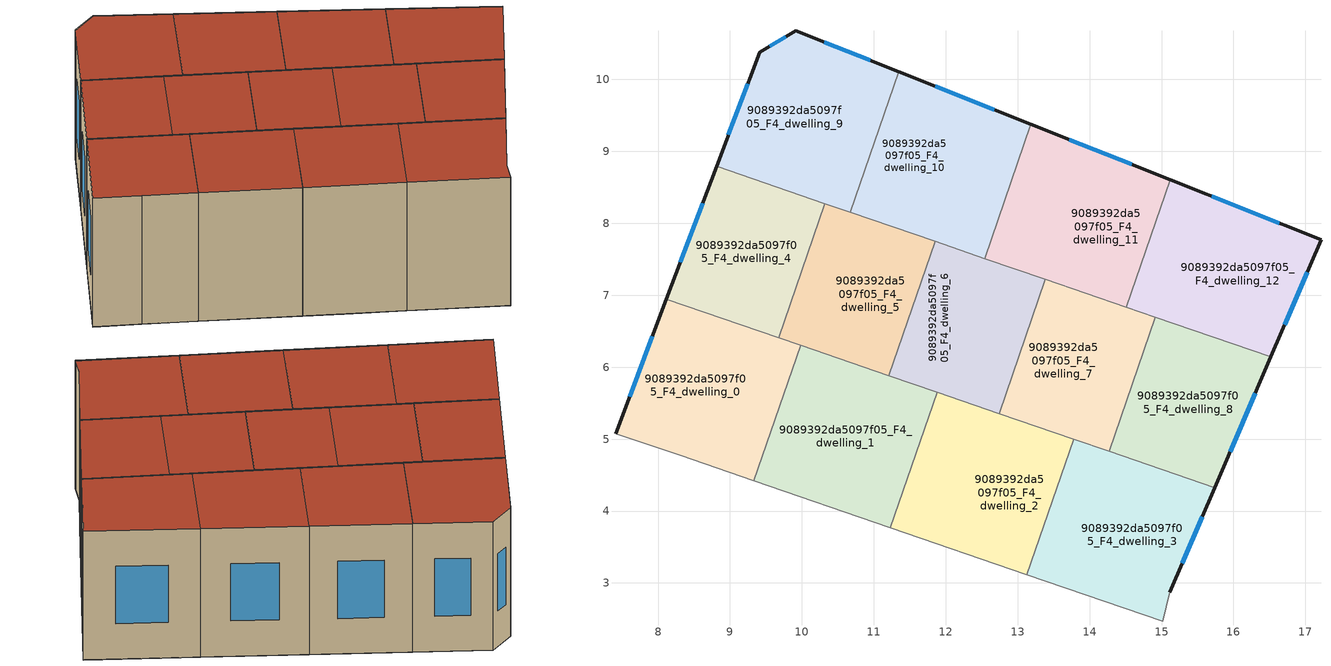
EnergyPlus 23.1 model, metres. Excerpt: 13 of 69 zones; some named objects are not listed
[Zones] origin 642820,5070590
9089392da5097f05_F4_dwelling_0
 floor to 9089392da5097f05_F3_dwelling_0 (EU_floor_Construction): 8.96,4.55 9.6,6.43 8.12,6.95 7.41,5.07 8.31,4.77 z12
 floor to 9089392da5097f05_F3_dwelling_1 (EU_floor_Construction): 9.33,4.42 9.98,6.3 9.6,6.43 8.96,4.55 z12
 wall outside (EU_wall_Construction): 7.41,5.07 8.12,6.95 z12:15
 wall adiabatic (EU_wall_Construction): 9.33,4.42 8.31,4.77 7.41,5.07 z12:15
 wall to 9089392da5097f05_F4_dwelling_1 (EU_wall_Construction): 9.98,6.3 9.33,4.42 z12:15
 wall to 9089392da5097f05_F4_dwelling_4 (EU_wall_Construction): 8.12,6.95 9.68,6.41 z12:15
 wall to 9089392da5097f05_F4_dwelling_5 (EU_wall_Construction): 9.68,6.41 9.98,6.31 z12:15
 window (EU_Window_Construction): 7.61,5.59 7.92,6.43 z12.83:14.17
 roof outside (EU_roof_Construction): 9.98,6.3 9.33,4.42 8.31,4.77 7.41,5.07 8.12,6.95 z15
9089392da5097f05_F4_dwelling_1
 floor adiabatic (EU_floor_Construction): 11.23,3.77 11.88,5.65 9.98,6.3 9.33,4.42 z12
 wall to 9089392da5097f05_F4_dwelling_2 (EU_wall_Construction): 11.88,5.65 11.23,3.77 z12:15
 wall adiabatic (EU_wall_Construction): 11.23,3.77 9.33,4.42 z12:15
 wall to 9089392da5097f05_F4_dwelling_5 (EU_wall_Construction): 9.98,6.3 11.21,5.88 z12:15
 wall to 9089392da5097f05_F4_dwelling_6 (EU_wall_Construction): 11.21,5.88 11.88,5.65 z12:15
 roof outside (EU_roof_Construction): 11.88,5.65 11.23,3.77 9.33,4.42 9.98,6.3 z15
9089392da5097f05_F4_dwelling_10
 floor to 9089392da5097f05_F3_dwelling_10 (EU_floor_Construction): 11.79,7.77 12.44,9.67 11.34,10.11 10.67,8.15 z12
 floor to 9089392da5097f05_F3_dwelling_11 (EU_floor_Construction): 12.54,7.51 13.18,9.37 12.44,9.67 11.79,7.77 z12
 wall outside (EU_wall_Construction): 11.34,10.11 13.19,9.38 z12:15
 wall to 9089392da5097f05_F4_dwelling_9 (EU_wall_Construction): 10.67,8.15 11.34,10.11 z12:15
 wall to 9089392da5097f05_F4_dwelling_11 (EU_wall_Construction): 13.19,9.38 12.54,7.51 z12:15
 wall to 9089392da5097f05_F4_dwelling_5 (EU_wall_Construction): 11.85,7.75 10.67,8.15 z12:15
 wall to 9089392da5097f05_F4_dwelling_6 (EU_wall_Construction): 12.54,7.51 11.85,7.75 z12:15
 window (EU_Window_Construction): 11.85,9.9 12.68,9.58 z12.83:14.17
 roof outside (EU_roof_Construction): 13.19,9.38 12.54,7.51 10.67,8.15 11.34,10.11 z15
9089392da5097f05_F4_dwelling_11
 floor to 9089392da5097f05_F3_dwelling_12 (EU_floor_Construction): 14.51,6.83 15.12,8.61 13.95,9.07 13.32,7.24 z12
 floor to 9089392da5097f05_F3_dwelling_11 (EU_floor_Construction): 13.32,7.24 13.95,9.07 13.18,9.37 12.54,7.51 z12
 wall outside (EU_wall_Construction): 13.19,9.38 15.12,8.61 z12:15
 wall to 9089392da5097f05_F4_dwelling_12 (EU_wall_Construction): 15.12,8.61 14.51,6.83 z12:15
 wall to 9089392da5097f05_F4_dwelling_7 (EU_wall_Construction): 14.51,6.83 13.38,7.22 z12:15
 wall to 9089392da5097f05_F4_dwelling_6 (EU_wall_Construction): 13.38,7.22 12.54,7.51 z12:15
 window (EU_Window_Construction): 13.72,9.16 14.58,8.82 z12.83:14.17
 roof outside (EU_roof_Construction): 15.12,8.61 14.51,6.83 12.54,7.51 13.19,9.38 z15
9089392da5097f05_F4_dwelling_12
 floor to 9089392da5097f05_F3_dwelling_12 (EU_floor_Construction): 14.91,6.69 15.52,8.45 15.12,8.61 14.51,6.83 z12
 floor to 9089392da5097f05_F3_dwelling_13 (EU_floor_Construction): 16.52,6.14 17.22,7.77 15.52,8.45 14.91,6.69 z12
 wall outside (EU_wall_Construction): 15.12,8.61 17.22,7.77 16.52,6.14 z12:15
 wall to 9089392da5097f05_F4_dwelling_8 (EU_wall_Construction): 16.52,6.14 14.92,6.69 z12:15
 wall to 9089392da5097f05_F4_dwelling_7 (EU_wall_Construction): 14.92,6.69 14.51,6.83 z12:15
 window (EU_Window_Construction): 15.7,8.38 16.64,8 / 17.02,7.32 16.71,6.59 z12.83:14.17
 roof outside (EU_roof_Construction): 17.22,7.77 16.52,6.14 14.51,6.83 15.12,8.61 z15
9089392da5097f05_F4_dwelling_2
 floor to 9089392da5097f05_F3_dwelling_2 (EU_floor_Construction): 11.99,3.51 12.64,5.39 11.88,5.65 11.23,3.77 z12
 floor to 9089392da5097f05_F3_dwelling_3 (EU_floor_Construction): 13.13,3.12 13.78,5 12.64,5.39 11.99,3.51 z12
 wall to 9089392da5097f05_F4_dwelling_3 (EU_wall_Construction): 13.78,5 13.13,3.12 z12:15
 wall adiabatic (EU_wall_Construction): 13.13,3.12 11.23,3.77 z12:15
 wall to 9089392da5097f05_F4_dwelling_7 (EU_wall_Construction): 12.74,5.36 13.78,5 z12:15
 wall to 9089392da5097f05_F4_dwelling_6 (EU_wall_Construction): 11.88,5.65 12.74,5.36 z12:15
 roof outside (EU_roof_Construction): 13.78,5 13.13,3.12 11.23,3.77 11.88,5.65 z15
9089392da5097f05_F4_dwelling_3
 floor to 9089392da5097f05_F3_dwelling_3 (EU_floor_Construction): 13.51,2.99 14.16,4.87 13.78,5 13.13,3.12 z12
 floor to 9089392da5097f05_F3_dwelling_4 (EU_floor_Construction): 15.01,2.47 15.11,2.87 15.74,4.32 14.16,4.87 13.51,2.99 z12
 wall outside (EU_wall_Construction): 15.74,4.32 15.11,2.87 z12:15
 wall adiabatic (EU_wall_Construction): 15.11,2.87 15.01,2.47 13.13,3.12 z12:15
 wall to 9089392da5097f05_F4_dwelling_8 (EU_wall_Construction): 14.27,4.83 15.74,4.32 z12:15
 wall to 9089392da5097f05_F4_dwelling_7 (EU_wall_Construction): 13.78,5 14.27,4.83 z12:15
 window (EU_Window_Construction): 15.57,3.92 15.29,3.27 z12.83:14.17
 roof outside (EU_roof_Construction): 15.74,4.32 15.11,2.87 15.01,2.47 13.13,3.12 13.78,5 z15
9089392da5097f05_F4_dwelling_4
 floor to 9089392da5097f05_F3_dwelling_5 (EU_floor_Construction): 9.68,6.41 10.32,8.28 8.81,8.79 8.12,6.95 z12
 wall outside (EU_wall_Construction): 8.12,6.95 8.81,8.79 z12:15
 wall to 9089392da5097f05_F4_dwelling_5 (EU_wall_Construction): 10.32,8.28 9.68,6.41 z12:15
 wall to 9089392da5097f05_F4_dwelling_9 (EU_wall_Construction): 8.81,8.79 10.32,8.28 z12:15
 window (EU_Window_Construction): 8.31,7.46 8.62,8.28 z12.83:14.17
 roof outside (EU_roof_Construction): 10.32,8.28 9.68,6.41 8.12,6.95 8.81,8.79 z15
9089392da5097f05_F4_dwelling_5
 floor adiabatic (EU_floor_Construction): 11.21,5.88 11.85,7.75 10.7,8.14 10.06,6.28 z12
 floor to 9089392da5097f05_F3_dwelling_5 (EU_floor_Construction): 10.06,6.28 10.7,8.14 10.32,8.28 9.68,6.41 z12
 wall to 9089392da5097f05_F4_dwelling_6 (EU_wall_Construction): 11.85,7.75 11.21,5.88 z12:15
 wall to 9089392da5097f05_F4_dwelling_9 (EU_wall_Construction): 10.32,8.27 10.67,8.15 z12:15
 roof outside (EU_roof_Construction): 11.85,7.75 11.21,5.88 9.68,6.41 10.32,8.28 z15
9089392da5097f05_F4_dwelling_6
 floor to 9089392da5097f05_F3_dwelling_7 (EU_floor_Construction): 12.74,5.36 13.38,7.22 12.62,7.48 11.98,5.62 z12
 floor adiabatic (EU_floor_Construction): 11.98,5.62 12.62,7.48 11.85,7.75 11.21,5.88 z12
 wall to 9089392da5097f05_F4_dwelling_7 (EU_wall_Construction): 13.38,7.22 12.74,5.36 z12:15
 roof outside (EU_roof_Construction): 13.38,7.22 12.74,5.36 11.21,5.88 11.85,7.75 z15
9089392da5097f05_F4_dwelling_7
 floor to 9089392da5097f05_F3_dwelling_8 (EU_floor_Construction): 14.27,4.83 14.92,6.69 14.53,6.83 13.89,4.96 z12
 floor to 9089392da5097f05_F3_dwelling_7 (EU_floor_Construction): 13.89,4.96 14.53,6.83 13.38,7.22 12.74,5.36 z12
 wall to 9089392da5097f05_F4_dwelling_8 (EU_wall_Construction): 14.92,6.69 14.27,4.83 z12:15
 roof outside (EU_roof_Construction): 14.92,6.69 14.27,4.83 12.74,5.36 13.38,7.22 z15
9089392da5097f05_F4_dwelling_8
 floor to 9089392da5097f05_F3_dwelling_8 (EU_floor_Construction): 15.74,4.32 16.52,6.14 14.92,6.69 14.27,4.83 z12
 wall outside (EU_wall_Construction): 16.52,6.14 15.74,4.32 z12:15
 window (EU_Window_Construction): 16.3,5.64 15.95,4.83 z12.83:14.17
 roof outside (EU_roof_Construction): 16.52,6.14 15.74,4.32 14.27,4.83 14.92,6.69 z15
9089392da5097f05_F4_dwelling_9
 floor to 9089392da5097f05_F3_dwelling_9 (EU_floor_Construction): 10.31,8.28 10.99,10.25 9.91,10.68 9.41,10.38 8.81,8.79 z12
 floor to 9089392da5097f05_F3_dwelling_10 (EU_floor_Construction): 10.67,8.15 11.34,10.11 10.99,10.25 10.31,8.28 z12
 wall outside (EU_wall_Construction): 8.81,8.79 9.41,10.38 9.91,10.68 11.34,10.11 z12:15
 window (EU_Window_Construction): 8.98,9.23 9.25,9.94 / 9.55,10.46 9.77,10.59 / 10.31,10.52 10.95,10.26 z12.83:14.17
 roof outside (EU_roof_Construction): 11.34,10.11 10.67,8.15 8.81,8.79 9.41,10.38 9.91,10.68 z15
[Building]
EU S2 Campaign: North Axis=0; Terrain=City; Solar Distribution=FullExterior
[Site:Location]
Lyon-Bron: Latitude=45.75; Longitude=5; Time Zone=1; Elevation=198
[SizingPeriod:WeatherFileDays]
AnnualSizingPeriod: Begin Month=1; Begin Day of Month=1; End Month=12; End Day of Month=31; Day of Week for Start Day=Monday; Use Weather File Daylight Saving Period=No; Use Weather File Rain and Snow Indicators=No
[MATERIAL]
EU_InternalMass_Material: Roughness=MediumRough; Thickness=0.1; Conductivity=1; Density=1800; Specific Heat=900; Thermal Absorptance=0.9; Solar Absorptance=0.7; Visible Absorptance=0.7
[MATERIAL:NOMASS] Roughness=MediumRough; Thermal Absorptance=0.9; Solar Absorptance=0.7; Visible Absorptance=0.7
Name | Thermal Resistance
EU_wall_NoMass | 1.97775
EU_roof_NoMass | 1.81626
EU_floor_NoMass | 1.84812
[WINDOWMATERIAL:SIMPLEGLAZINGSYSTEM]
EU_Window_SimpleGlazing: UFactor=3.27502; Solar Heat Gain Coefficient=0.76; Visible Transmittance=0.76
[CONSTRUCTION]
EU_wall_Construction: EU_wall_NoMass
EU_roof_Construction: EU_roof_NoMass
EU_floor_Construction: EU_floor_NoMass
EU_InternalMass_Construction: EU_InternalMass_Material
EU_Window_Construction: EU_Window_SimpleGlazing
[ZONE] Type=1; Multiplier=1; Ceiling Height=autocalculate; Floor Area=autocalculate; Part of Total Floor Area=Yes
Name | Volume
9089392da5097f05_F4_dwelling_0; 9089392da5097f05_F4_dwelling_3 | 11.9854
9089392da5097f05_F4_dwelling_1 | 11.9875
9089392da5097f05_F4_dwelling_10; 9089392da5097f05_F4_dwelling_2 | 11.9868
9089392da5097f05_F4_dwelling_11; 9089392da5097f05_F4_dwelling_9 | 11.9883
9089392da5097f05_F4_dwelling_12 | 11.9861
9089392da5097f05_F4_dwelling_4 | 9.58813
9089392da5097f05_F4_dwelling_5; 9089392da5097f05_F4_dwelling_7 | 9.59033
9089392da5097f05_F4_dwelling_6 | 9.59326
9089392da5097f05_F4_dwelling_8 | 9.59399
[INTERNALMASS] Construction=EU_InternalMass_Construction
Name | Zone or ZoneList | Surface Area
9089392da5097f05_F4_dwelling_0_EU_InternalMass | 9089392da5097f05_F4_dwelling_0 | 3.99472
9089392da5097f05_F4_dwelling_1_EU_InternalMass | 9089392da5097f05_F4_dwelling_1 | 3.99582
9089392da5097f05_F4_dwelling_2_EU_InternalMass | 9089392da5097f05_F4_dwelling_2 | 3.99581
9089392da5097f05_F4_dwelling_3_EU_InternalMass | 9089392da5097f05_F4_dwelling_3 | 3.99486
9089392da5097f05_F4_dwelling_4_EU_InternalMass | 9089392da5097f05_F4_dwelling_4 | 3.19672
9089392da5097f05_F4_dwelling_5_EU_InternalMass | 9089392da5097f05_F4_dwelling_5 | 3.19671
9089392da5097f05_F4_dwelling_6_EU_InternalMass | 9089392da5097f05_F4_dwelling_6 | 3.1978
9089392da5097f05_F4_dwelling_7_EU_InternalMass | 9089392da5097f05_F4_dwelling_7 | 3.1966
9089392da5097f05_F4_dwelling_8_EU_InternalMass | 9089392da5097f05_F4_dwelling_8 | 3.19807
9089392da5097f05_F4_dwelling_9_EU_InternalMass | 9089392da5097f05_F4_dwelling_9 | 3.9957
9089392da5097f05_F4_dwelling_10_EU_InternalMass | 9089392da5097f05_F4_dwelling_10 | 3.99573
9089392da5097f05_F4_dwelling_11_EU_InternalMass | 9089392da5097f05_F4_dwelling_11 | 3.99593
9089392da5097f05_F4_dwelling_12_EU_InternalMass | 9089392da5097f05_F4_dwelling_12 | 3.99544
[OTHEREQUIPMENT] Fuel Type=Electricity; Design Level Calculation Method=Watts/Area; Power per Zone Floor Area=1; Fraction Latent=0; Fraction Radiant=0; Fraction Lost=0; Carbon Dioxide Generation Rate=0; EndUse Subcategory=EU_Step8_InternalGains
Name | Zone or ZoneList or Space or SpaceList | Schedule
EU_Step8_InternalGain_9089392da5097f05_F4_dwelling_0_f000 | 9089392da5097f05_F4_dwelling_0 | EU_Step8_GainSchedule_9089392da5097f05_F4_dwelling_0_f000
EU_Step8_InternalGain_9089392da5097f05_F4_dwelling_1_f000 | 9089392da5097f05_F4_dwelling_1 | EU_Step8_GainSchedule_9089392da5097f05_F4_dwelling_1_f000
EU_Step8_InternalGain_9089392da5097f05_F4_dwelling_2_f000 | 9089392da5097f05_F4_dwelling_2 | EU_Step8_GainSchedule_9089392da5097f05_F4_dwelling_2_f000
EU_Step8_InternalGain_9089392da5097f05_F4_dwelling_3_f000 | 9089392da5097f05_F4_dwelling_3 | EU_Step8_GainSchedule_9089392da5097f05_F4_dwelling_3_f000
EU_Step8_InternalGain_9089392da5097f05_F4_dwelling_4_f000 | 9089392da5097f05_F4_dwelling_4 | EU_Step8_GainSchedule_9089392da5097f05_F4_dwelling_4_f000
EU_Step8_InternalGain_9089392da5097f05_F4_dwelling_5_f000 | 9089392da5097f05_F4_dwelling_5 | EU_Step8_GainSchedule_9089392da5097f05_F4_dwelling_5_f000
EU_Step8_InternalGain_9089392da5097f05_F4_dwelling_6_f000 | 9089392da5097f05_F4_dwelling_6 | EU_Step8_GainSchedule_9089392da5097f05_F4_dwelling_6_f000
EU_Step8_InternalGain_9089392da5097f05_F4_dwelling_7_f000 | 9089392da5097f05_F4_dwelling_7 | EU_Step8_GainSchedule_9089392da5097f05_F4_dwelling_7_f000
EU_Step8_InternalGain_9089392da5097f05_F4_dwelling_8_f000 | 9089392da5097f05_F4_dwelling_8 | EU_Step8_GainSchedule_9089392da5097f05_F4_dwelling_8_f000
EU_Step8_InternalGain_9089392da5097f05_F4_dwelling_9_f000 | 9089392da5097f05_F4_dwelling_9 | EU_Step8_GainSchedule_9089392da5097f05_F4_dwelling_9_f000
EU_Step8_InternalGain_9089392da5097f05_F4_dwelling_10_f000 | 9089392da5097f05_F4_dwelling_10 | EU_Step8_GainSchedule_9089392da5097f05_F4_dwelling_10_f000
EU_Step8_InternalGain_9089392da5097f05_F4_dwelling_11_f000 | 9089392da5097f05_F4_dwelling_11 | EU_Step8_GainSchedule_9089392da5097f05_F4_dwelling_11_f000
EU_Step8_InternalGain_9089392da5097f05_F4_dwelling_12_f000 | 9089392da5097f05_F4_dwelling_12 | EU_Step8_GainSchedule_9089392da5097f05_F4_dwelling_12_f000
[ZONEVENTILATION:DESIGNFLOWRATE] Schedule=EU_AlwaysOn; Design Flow Rate Calculation Method=AirChanges/Hour; Air Changes per Hour=0.759424; Ventilation Type=Natural; Fan Pressure Rise=0; Fan Total Efficiency=1; Constant Term Coefficient=1; Temperature Term Coefficient=0; Velocity Term Coefficient=0; Velocity Squared Term Coefficient=0; Minimum Indoor Temperature=-100; Maximum Indoor Temperature=100; Delta Temperature=-100; Minimum Outdoor Temperature=-100; Maximum Outdoor Temperature=100; Maximum Wind Speed=40
Name | Zone or ZoneList or Space or SpaceList
EU_ConstantAir_9089392da5097f05_F4_dwelling_0 | 9089392da5097f05_F4_dwelling_0
EU_ConstantAir_9089392da5097f05_F4_dwelling_1 | 9089392da5097f05_F4_dwelling_1
EU_ConstantAir_9089392da5097f05_F4_dwelling_2 | 9089392da5097f05_F4_dwelling_2
EU_ConstantAir_9089392da5097f05_F4_dwelling_3 | 9089392da5097f05_F4_dwelling_3
EU_ConstantAir_9089392da5097f05_F4_dwelling_4 | 9089392da5097f05_F4_dwelling_4
EU_ConstantAir_9089392da5097f05_F4_dwelling_5 | 9089392da5097f05_F4_dwelling_5
EU_ConstantAir_9089392da5097f05_F4_dwelling_6 | 9089392da5097f05_F4_dwelling_6
EU_ConstantAir_9089392da5097f05_F4_dwelling_7 | 9089392da5097f05_F4_dwelling_7
EU_ConstantAir_9089392da5097f05_F4_dwelling_8 | 9089392da5097f05_F4_dwelling_8
EU_ConstantAir_9089392da5097f05_F4_dwelling_9 | 9089392da5097f05_F4_dwelling_9
EU_ConstantAir_9089392da5097f05_F4_dwelling_10 | 9089392da5097f05_F4_dwelling_10
EU_ConstantAir_9089392da5097f05_F4_dwelling_11 | 9089392da5097f05_F4_dwelling_11
EU_ConstantAir_9089392da5097f05_F4_dwelling_12 | 9089392da5097f05_F4_dwelling_12
[HVACTEMPLATE:ZONE:IDEALLOADSAIRSYSTEM] System Availability Schedule=EU_AlwaysOn; Maximum Heating Supply Air Temperature=50; Minimum Cooling Supply Air Temperature=13; Maximum Heating Supply Air Humidity Ratio=0.0156; Minimum Cooling Supply Air Humidity Ratio=0.0077; Heating Limit=NoLimit; Cooling Limit=NoLimit; Heating Availability Schedule=EU_AlwaysOn; Cooling Availability Schedule=EU_CoolingOff; Dehumidification Control Type=ConstantSensibleHeatRatio; Cooling Sensible Heat Ratio=0.7; Dehumidification Setpoint=60; Humidification Control Type=None; Humidification Setpoint=30; Outdoor Air Method=None; Outdoor Air Flow Rate per Person=0.00944; Outdoor Air Flow Rate per Zone Floor Area=0; Outdoor Air Flow Rate per Zone=0; Demand Controlled Ventilation Type=None; Outdoor Air Economizer Type=NoEconomizer; Heat Recovery Type=None; Sensible Heat Recovery Effectiveness=0.7; Latent Heat Recovery Effectiveness=0.65
Name | Template Thermostat
9089392da5097f05_F4_dwelling_0 | EU_HeatOnly_9089392da5097f05_F4_dwelling_0
9089392da5097f05_F4_dwelling_1 | EU_HeatOnly_9089392da5097f05_F4_dwelling_1
9089392da5097f05_F4_dwelling_2 | EU_HeatOnly_9089392da5097f05_F4_dwelling_2
9089392da5097f05_F4_dwelling_3 | EU_HeatOnly_9089392da5097f05_F4_dwelling_3
9089392da5097f05_F4_dwelling_4 | EU_HeatOnly_9089392da5097f05_F4_dwelling_4
9089392da5097f05_F4_dwelling_5 | EU_HeatOnly_9089392da5097f05_F4_dwelling_5
9089392da5097f05_F4_dwelling_6 | EU_HeatOnly_9089392da5097f05_F4_dwelling_6
9089392da5097f05_F4_dwelling_7 | EU_HeatOnly_9089392da5097f05_F4_dwelling_7
9089392da5097f05_F4_dwelling_8 | EU_HeatOnly_9089392da5097f05_F4_dwelling_8
9089392da5097f05_F4_dwelling_9 | EU_HeatOnly_9089392da5097f05_F4_dwelling_9
9089392da5097f05_F4_dwelling_10 | EU_HeatOnly_9089392da5097f05_F4_dwelling_10
9089392da5097f05_F4_dwelling_11 | EU_HeatOnly_9089392da5097f05_F4_dwelling_11
9089392da5097f05_F4_dwelling_12 | EU_HeatOnly_9089392da5097f05_F4_dwelling_12
[SIZING:ZONE] Zone Cooling Design Supply Air Temperature Input Method=SupplyAirTemperature; Zone Cooling Design Supply Air Temperature=13; Zone Heating Design Supply Air Temperature Input Method=SupplyAirTemperature; Zone Heating Design Supply Air Temperature=50; Zone Cooling Design Supply Air Humidity Ratio=0.008; Zone Heating Design Supply Air Humidity Ratio=0.008; Cooling Design Air Flow Method=DesignDay; Cooling Design Air Flow Rate=0; Cooling Minimum Air Flow per Zone Floor Area=0.000762; Cooling Minimum Air Flow=0; Cooling Minimum Air Flow Fraction=0.2; Heating Design Air Flow Method=DesignDay; Heating Design Air Flow Rate=0; Heating Maximum Air Flow per Zone Floor Area=0.002032; Heating Maximum Air Flow=0.141576; Heating Maximum Air Flow Fraction=0.3; Account for Dedicated Outdoor Air System=No; Dedicated Outdoor Air System Control Strategy=NeutralSupplyAir; Dedicated Outdoor Air Low Setpoint Temperature for Design=autosize; Dedicated Outdoor Air High Setpoint Temperature for Design=autosize; Zone Load Sizing Method=Sensible Load Only No Latent Load; Zone Latent Cooling Design Supply Air Humidity Ratio Input Method=HumidityRatioDifference; Zone Cooling Design Supply Air Humidity Ratio Difference=0.005; Zone Latent Heating Design Supply Air Humidity Ratio Input Method=HumidityRatioDifference; Zone Humidification Design Supply Air Humidity Ratio Difference=0.005
9089392da5097f05_F4_dwelling_0; 9089392da5097f05_F4_dwelling_1; 9089392da5097f05_F4_dwelling_2; 9089392da5097f05_F4_dwelling_3; 9089392da5097f05_F4_dwelling_4; 9089392da5097f05_F4_dwelling_5; 9089392da5097f05_F4_dwelling_6; 9089392da5097f05_F4_dwelling_7; 9089392da5097f05_F4_dwelling_8; 9089392da5097f05_F4_dwelling_9; 9089392da5097f05_F4_dwelling_10; 9089392da5097f05_F4_dwelling_11; 9089392da5097f05_F4_dwelling_12
[SCHEDULE:CONSTANT]
Name | Hourly Value
EU_AlwaysOn | 1
EU_CoolingOff | 0
[SCHEDULE:FILE] Column Number=1; Rows to Skip at Top=0; Number of Hours of Data=8760; Column Separator=Comma; Interpolate to Timestep=No; Minutes per Item=60; Adjust Schedule for Daylight Savings=Yes
Name | File
EU_Step8_GainSchedule_9089392da5097f05_F4_dwelling_0_f000 | ../../schedules/9089392da5097f05/9089392da5097f05_F4_dwelling_0_f000_gain.csv
EU_Step8_GainSchedule_9089392da5097f05_F4_dwelling_1_f000 | ../../schedules/9089392da5097f05/9089392da5097f05_F4_dwelling_1_f000_gain.csv
EU_Step8_GainSchedule_9089392da5097f05_F4_dwelling_2_f000 | ../../schedules/9089392da5097f05/9089392da5097f05_F4_dwelling_2_f000_gain.csv
EU_Step8_GainSchedule_9089392da5097f05_F4_dwelling_3_f000 | ../../schedules/9089392da5097f05/9089392da5097f05_F4_dwelling_3_f000_gain.csv
EU_Step8_GainSchedule_9089392da5097f05_F4_dwelling_4_f000 | ../../schedules/9089392da5097f05/9089392da5097f05_F4_dwelling_4_f000_gain.csv
EU_Step8_GainSchedule_9089392da5097f05_F4_dwelling_5_f000 | ../../schedules/9089392da5097f05/9089392da5097f05_F4_dwelling_5_f000_gain.csv
EU_Step8_GainSchedule_9089392da5097f05_F4_dwelling_6_f000 | ../../schedules/9089392da5097f05/9089392da5097f05_F4_dwelling_6_f000_gain.csv
EU_Step8_GainSchedule_9089392da5097f05_F4_dwelling_7_f000 | ../../schedules/9089392da5097f05/9089392da5097f05_F4_dwelling_7_f000_gain.csv
EU_Step8_GainSchedule_9089392da5097f05_F4_dwelling_8_f000 | ../../schedules/9089392da5097f05/9089392da5097f05_F4_dwelling_8_f000_gain.csv
EU_Step8_GainSchedule_9089392da5097f05_F4_dwelling_9_f000 | ../../schedules/9089392da5097f05/9089392da5097f05_F4_dwelling_9_f000_gain.csv
EU_Step8_GainSchedule_9089392da5097f05_F4_dwelling_10_f000 | ../../schedules/9089392da5097f05/9089392da5097f05_F4_dwelling_10_f000_gain.csv
EU_Step8_GainSchedule_9089392da5097f05_F4_dwelling_11_f000 | ../../schedules/9089392da5097f05/9089392da5097f05_F4_dwelling_11_f000_gain.csv
EU_Step8_GainSchedule_9089392da5097f05_F4_dwelling_12_f000 | ../../schedules/9089392da5097f05/9089392da5097f05_F4_dwelling_12_f000_gain.csv
